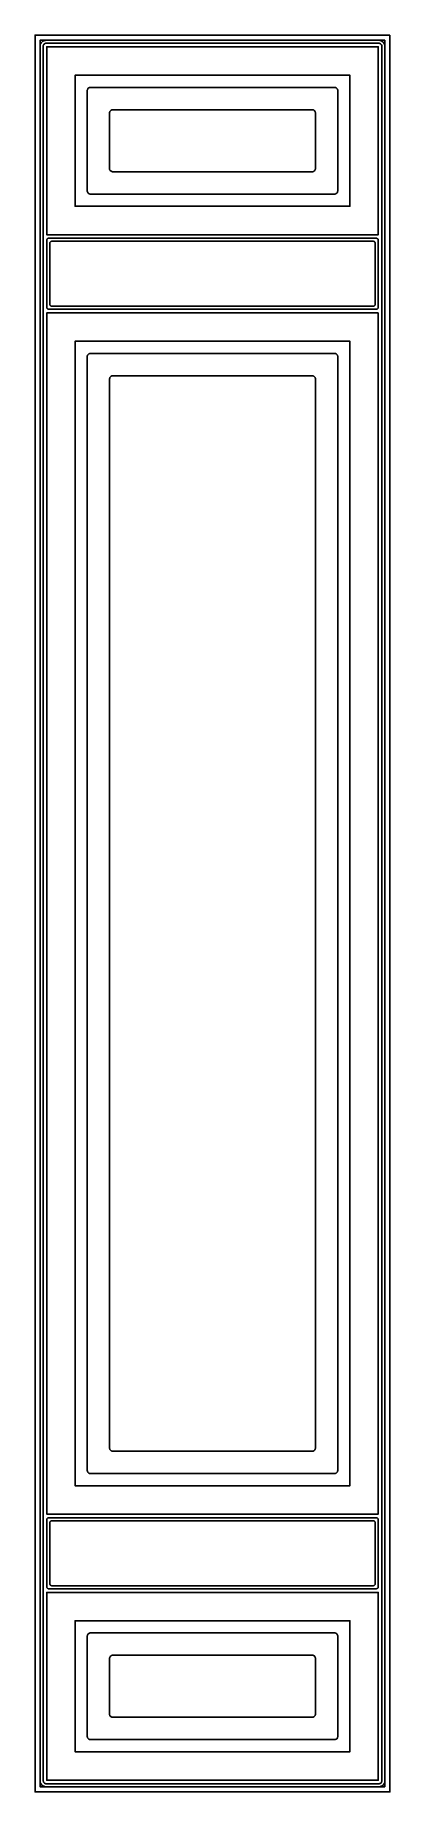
# Model space of a CAD drawing. Header units: millimetres. Extents: x 12446 to 12796, y 15260 to 16990.
import ezdxf

# ---------------------------------------------------------------- set-up
doc = ezdxf.new("R2010")
doc.units = ezdxf.units.MM

msp = doc.modelspace()

# ---------------------------------------------------------------- linework, layer by layer
at = {"color": 0}
for points in [[(12796.2, 16990.1), (12446.2, 16990.1), (12446.2, 15260.1), (12796.2, 15260.1), (12796.2, 16990.1)], [(12791.2, 16985.1), (12451.2, 16985.1), (12451.2, 15265.1), (12791.2, 15265.1), (12791.2, 16985.1)], [(12784.7, 16906.1), (12784.7, 16866.1), (12784.7, 16793.6), (12701.2, 16793.6), (12551.2, 16793.6), (12457.7, 16793.6), (12457.7, 16866.1), (12457.7, 16906.1), (12457.7, 16978.6), (12551.2, 16978.6), (12701.2, 16978.6), (12784.7, 16978.6), (12784.7, 16906.1)], [(12756.7, 16866.1), (12756.7, 16906.1), (12756.7, 16950.6), (12701.2, 16950.6), (12551.2, 16950.6), (12485.7, 16950.6), (12485.7, 16906.1), (12485.7, 16866.1), (12485.7, 16821.6), (12551.2, 16821.6), (12701.2, 16821.6), (12756.7, 16821.6), (12756.7, 16866.1)], [(12784.7, 16716.6), (12784.7, 16160.1), (12784.7, 16090.1), (12784.7, 15533.6), (12701.2, 15533.6), (12551.2, 15533.6), (12457.7, 15533.6), (12457.7, 16090.1), (12457.7, 16160.1), (12457.7, 16716.6), (12551.2, 16716.6), (12701.2, 16716.6), (12784.7, 16716.6)], [(12701.2, 16688.6), (12551.2, 16688.6), (12485.7, 16688.6), (12485.7, 16160.1), (12485.7, 16090.1), (12485.7, 15561.6), (12551.2, 15561.6), (12701.2, 15561.6), (12756.7, 15561.6), (12756.7, 16090.1), (12756.7, 16160.1), (12756.7, 16688.6), (12701.2, 16688.6)], [(12701.2, 15271.6), (12551.2, 15271.6), (12457.7, 15271.6), (12457.7, 15344.1), (12457.7, 15384.1), (12457.7, 15456.6), (12551.2, 15456.6), (12701.2, 15456.6), (12784.7, 15456.6), (12784.7, 15384.1), (12784.7, 15344.1), (12784.7, 15271.6), (12701.2, 15271.6)], [(12485.7, 15344.1), (12485.7, 15299.6), (12551.2, 15299.6), (12701.2, 15299.6), (12756.7, 15299.6), (12756.7, 15344.1), (12756.7, 15384.1), (12756.7, 15428.6), (12701.2, 15428.6), (12551.2, 15428.6), (12485.7, 15428.6), (12485.7, 15384.1), (12485.7, 15344.1)]]:
    msp.add_lwpolyline(points, dxfattribs=at)
for points in [[(12785.2, 16985.1), (12457.2, 16985.1, 0.414214), (12451.2, 16979.1), (12451.2, 15271.1, 0.414214), (12457.2, 15265.1), (12785.2, 15265.1, 0.414214), (12791.2, 15271.1), (12791.2, 16979.1, 0.414206), (12785.2, 16985.1)], [(12788.2, 16906.1), (12788.2, 16937.6), (12788.2, 16969.1), (12788.2, 16970.5), (12788.2, 16972), (12788.2, 16972.7), (12788.2, 16973.4), (12788.2, 16974.1), (12788.2, 16974.8), (12788.2, 16975.5), (12788.2, 16975.9), (12788.2, 16976.2, -0.000513), (12788.2, 16977.7, 0.001535), (12788.2, 16979.1, 0.003242), (12788.2, 16979.3, 0.014181), (12788.2, 16979.4, 0.050474), (12788.1, 16980, 0.088856), (12787.6, 16980.9, 0.088923), (12786.8, 16981.7, 0.076042), (12786, 16982, 0.025524), (12785.7, 16982.1, 0.01138), (12785.5, 16982.1, 0.01102), (12785.4, 16982.1, 0.00805), (12785.2, 16982.1, 0.001987), (12783.4, 16982.1, -0.001), (12782.5, 16982.1), (12782, 16982.1), (12781.5, 16982.1), (12781.1, 16982.1), (12780.6, 16982.1), (12779.7, 16982.1), (12778.8, 16982.1), (12777.9, 16982.1), (12774.6, 16982.1), (12771.4, 16982.1), (12768.2, 16982.1), (12764.9, 16982.1), (12752, 16982.1), (12744.4, 16982.1), (12736.8, 16982.1), (12729.2, 16982.1), (12721.6, 16982.1), (12706.4, 16982.1), (12701.2, 16982.1), (12551.2, 16982.1), (12510.7, 16982.1), (12470.1, 16982.1), (12468.3, 16982.1), (12466.4, 16982.1), (12465.5, 16982.1), (12464.6, 16982.1), (12463.7, 16982.1), (12462.8, 16982.1), (12461.8, 16982.1), (12461.4, 16982.1), (12460.9, 16982.1), (12460.5, 16982.1), (12460, 16982.1, -0.001), (12459.1, 16982.1, 0.001987), (12457.2, 16982.1, 0.008051), (12457.1, 16982.1, 0.011017), (12456.9, 16982.1, 0.049341), (12456.3, 16982, 0.088624), (12455.4, 16981.5, 0.088909), (12454.7, 16980.7, 0.076058), (12454.3, 16979.9, 0.025349), (12454.3, 16979.6, 0.01436), (12454.2, 16979.4, 0.01447), (12454.2, 16979.3, 0.008039), (12454.2, 16979.1, 0.002047), (12454.2, 16977.7, -0.000517), (12454.2, 16976.2), (12454.2, 16975.9), (12454.2, 16975.5), (12454.2, 16974.8), (12454.2, 16974.1), (12454.2, 16973.4), (12454.2, 16969.2), (12454.2, 16965), (12454.2, 16956.6), (12454.2, 16948.2), (12454.2, 16939.7), (12454.2, 16922.9), (12454.2, 16914.5), (12454.2, 16906.1), (12454.2, 16866.1), (12454.2, 16160.1), (12454.2, 16090.1), (12454.2, 15384.1), (12454.2, 15344.1), (12454.2, 15312.6), (12454.2, 15281.1), (12454.2, 15279.7), (12454.2, 15278.3), (12454.2, 15277.5), (12454.2, 15276.8), (12454.2, 15276.1), (12454.2, 15275.4), (12454.2, 15274.7), (12454.2, 15274.3), (12454.2, 15274, -0.000521), (12454.2, 15272.5, 0.002046), (12454.2, 15271.1, 0.008039), (12454.2, 15271, 0.014516), (12454.2, 15270.8, 0.050544), (12454.4, 15270.2, 0.089179), (12454.9, 15269.3, 0.088501), (12455.6, 15268.6, 0.075507), (12456.5, 15268.2, 0.025522), (12456.8, 15268.1, 0.014584), (12456.9, 15268.1, 0.014179), (12457.1, 15268.1, 0.003248), (12457.2, 15268.1, 0.001589), (12459.1, 15268.1, -0.001043), (12460, 15268.1), (12460.5, 15268.1, -0.000529), (12460.7, 15268.1), (12460.9, 15268.1), (12461.4, 15268.1), (12461.8, 15268.1), (12462.8, 15268.1), (12463.2, 15268.1), (12463.7, 15268.1), (12464.6, 15268.1), (12465.4, 15268.1), (12465.6, 15268.1, 0.001211), (12465.8, 15268.1), (12466.2, 15268.1), (12467.8, 15268.1), (12471, 15268.1), (12477.5, 15268.1), (12490.4, 15268.1), (12492.3, 15268.1), (12492.8, 15268.1, -0.000514), (12493.3, 15268.1), (12494.2, 15268.1), (12498, 15268.1), (12505.6, 15268.1), (12513.2, 15268.1), (12515.1, 15268.1), (12515.6, 15268.1, 0.000514), (12516.1, 15268.1), (12517, 15268.1), (12520.8, 15268.1), (12536, 15268.1, 0.000514), (12536.5, 15268.1), (12537, 15268.1), (12537.9, 15268.1), (12539.8, 15268.1), (12543.6, 15268.1), (12551.2, 15268.1), (12701.2, 15268.1), (12731.8, 15268.1), (12752, 15268.1), (12772.3, 15268.1), (12774.2, 15268.1), (12776, 15268.1), (12776.9, 15268.1), (12777.9, 15268.1), (12778.8, 15268.1), (12779.2, 15268.1), (12779.7, 15268.1), (12780.6, 15268.1), (12781.1, 15268.1), (12781.5, 15268.1, -0.000795), (12783.4, 15268.1, 0.001589), (12785.2, 15268.1, 0.003248), (12785.4, 15268.1, 0.014183), (12785.5, 15268.1, 0.049472), (12786.1, 15268.2, 0.088852), (12787.1, 15268.7, 0.088492), (12787.8, 15269.5, 0.075608), (12788.1, 15270.4, 0.025524), (12788.2, 15270.7, 0.014841), (12788.2, 15270.8, 0.014566), (12788.2, 15271, 0.008051), (12788.2, 15271.1, 0.002046), (12788.2, 15272.5, -0.000514), (12788.2, 15274), (12788.2, 15274.3), (12788.2, 15274.7), (12788.2, 15275.4), (12788.2, 15276.1), (12788.2, 15276.8), (12788.2, 15281), (12788.2, 15285.2), (12788.2, 15293.7), (12788.2, 15302.1), (12788.2, 15310.5), (12788.2, 15327.3), (12788.2, 15335.7), (12788.2, 15344.1), (12788.2, 15384.1), (12788.2, 16090.1), (12788.2, 16160.1), (12788.2, 16866.1), (12788.2, 16906.1)], [(12744.7, 16866.1), (12744.7, 16853.1), (12744.7, 16840.1), (12744.7, 16839.5), (12744.7, 16838.9), (12744.7, 16838.6), (12744.7, 16838.3), (12744.7, 16838.1), (12744.7, 16837.8), (12744.7, 16837.5, 0.000633), (12744.7, 16837.2, -0.00127), (12744.7, 16836.6, -0.008038), (12744.7, 16836.5, -0.014566), (12744.7, 16836.3, -0.050557), (12744.6, 16835.7, -0.089173), (12744.1, 16834.8, -0.088504), (12743.3, 16834.1, -0.076041), (12742.5, 16833.7, -0.025522), (12742.2, 16833.6, -0.014581), (12742, 16833.6, -0.014179), (12741.9, 16833.6, -0.00805), (12741.7, 16833.6, -0.001479), (12740.7, 16833.6, 0.00074), (12739.7, 16833.6), (12739.5, 16833.6), (12739.2, 16833.6), (12738.8, 16833.6), (12738.3, 16833.6), (12737.8, 16833.6), (12731.9, 16833.6), (12726.1, 16833.6), (12720.3, 16833.6), (12714.5, 16833.6), (12702.9, 16833.6), (12701.2, 16833.6), (12551.2, 16833.6), (12529.4, 16833.6), (12507.7, 16833.6), (12506.2, 16833.6), (12504.7, 16833.6), (12504.2, 16833.6), (12503.7, 16833.6), (12503.2, 16833.6), (12503, 16833.6), (12502.7, 16833.6, 0.00074), (12501.7, 16833.6, -0.001479), (12500.7, 16833.6, -0.008051), (12500.6, 16833.6, -0.014174), (12500.4, 16833.6, -0.049342), (12499.8, 16833.7, -0.088847), (12498.9, 16834.2, -0.088932), (12498.2, 16835, -0.075587), (12497.8, 16835.9, -0.025512), (12497.8, 16836.2, -0.014767), (12497.7, 16836.3, -0.014516), (12497.7, 16836.5, -0.003216), (12497.7, 16836.6, -0.001899), (12497.7, 16836.9), (12497.7, 16837), (12497.7, 16837.2, 0.001271), (12497.7, 16837.8, -0.000425), (12497.7, 16838.3), (12497.7, 16840.1), (12497.7, 16841.8), (12497.7, 16843.5), (12497.7, 16845.3), (12497.7, 16848.8), (12497.7, 16852.2), (12497.7, 16859.2), (12497.7, 16862.6), (12497.7, 16866.1), (12497.7, 16906.1), (12497.7, 16919.1), (12497.7, 16932.1), (12497.7, 16932.7), (12497.7, 16933.3), (12497.7, 16933.6), (12497.7, 16933.9), (12497.7, 16934.2), (12497.7, 16934.5), (12497.7, 16934.7, 0.000636), (12497.7, 16935, -0.001266), (12497.7, 16935.6, -0.008039), (12497.7, 16935.8, -0.01447), (12497.7, 16935.9, -0.050483), (12497.9, 16936.5, -0.088843), (12498.4, 16937.4, -0.088919), (12499.1, 16938.2, -0.076041), (12500, 16938.5, -0.025522), (12500.3, 16938.6, -0.011369), (12500.4, 16938.6, -0.011017), (12500.6, 16938.6, -0.008051), (12500.7, 16938.6, -0.001479), (12501.7, 16938.6, 0.00074), (12502.7, 16938.6), (12503, 16938.6), (12503.2, 16938.6), (12503.7, 16938.6), (12504.2, 16938.6), (12504.7, 16938.6), (12510.5, 16938.6), (12516.3, 16938.6), (12522.1, 16938.6), (12528, 16938.6), (12539.6, 16938.6), (12545.4, 16938.6), (12551.2, 16938.6), (12701.2, 16938.6), (12713, 16938.6), (12734.8, 16938.6), (12736.3, 16938.6), (12737, 16938.6), (12737.8, 16938.6), (12738.3, 16938.6), (12738.8, 16938.6), (12739.2, 16938.6), (12739.5, 16938.6), (12739.7, 16938.6, 0.00074), (12740.7, 16938.6, -0.001479), (12741.7, 16938.6, -0.00805), (12741.9, 16938.6, -0.011017), (12742, 16938.6, -0.049864), (12742.6, 16938.5, -0.088517), (12743.6, 16938, -0.088646), (12744.3, 16937.2, -0.076035), (12744.6, 16936.4, -0.025513), (12744.7, 16936.1, -0.014867), (12744.7, 16935.9, -0.014567), (12744.7, 16935.8, -0.008039), (12744.7, 16935.6, -0.00127), (12744.7, 16935, 0.000634), (12744.7, 16934.7), (12744.7, 16934.5), (12744.7, 16934.2), (12744.7, 16933.9), (12744.7, 16932.9), (12744.7, 16931.8), (12744.7, 16930.8), (12744.7, 16929.8), (12744.7, 16925.8), (12744.7, 16923.3), (12744.7, 16920.9), (12744.7, 16918.4), (12744.7, 16915.9), (12744.7, 16911), (12744.7, 16908.6), (12744.7, 16906.1), (12744.7, 16866.1)], [(12519.7, 16906.1), (12519.7, 16866.1), (12519.7, 16862.7), (12519.7, 16859.4), (12519.7, 16859.2), (12519.7, 16859.1), (12519.7, 16859), (12519.7, 16858.9), (12519.7, 16858.8), (12519.7, 16858.8, 0.000405), (12519.7, 16858.6, 0.011731), (12519.7, 16858.5, 0.014516), (12519.7, 16858.3, 0.062707), (12519.9, 16857.6, 0.088583), (12520.4, 16856.7, 0.088357), (12521.3, 16856, 0.088724), (12522.3, 16855.6, 0.014584), (12522.4, 16855.6, 0.014174), (12522.6, 16855.6, 0.008051), (12522.7, 16855.6, 0.001311), (12523.3, 16855.6, -0.001311), (12523.8, 16855.6), (12524.1, 16855.6), (12524.4, 16855.6), (12525.7, 16855.6), (12527.1, 16855.6), (12528.4, 16855.6), (12529.7, 16855.6), (12532.4, 16855.6), (12535, 16855.6), (12537, 16855.6), (12539.1, 16855.6), (12543.1, 16855.6), (12547.2, 16855.6), (12551.2, 16855.6), (12701.2, 16855.6), (12703.8, 16855.6), (12716.4, 16855.6), (12716.9, 16855.6), (12717.5, 16855.6), (12717.8, 16855.6), (12718, 16855.6), (12718.3, 16855.6), (12718.6, 16855.6), (12718.9, 16855.6, -0.000438), (12719.2, 16855.6, 0.00131), (12719.7, 16855.6, 0.00805), (12719.9, 16855.6, 0.014179), (12720, 16855.6, 0.050468), (12720.6, 16855.7, 0.08885), (12721.6, 16856.2, 0.088926), (12722.3, 16857, 0.07561), (12722.6, 16857.9, 0.038476), (12722.7, 16858.3, 0.014566), (12722.7, 16858.5, 0.011731), (12722.7, 16858.6, 0.00043), (12722.7, 16858.8), (12722.7, 16858.8), (12722.7, 16858.9), (12722.7, 16859.4), (12722.7, 16859.8), (12722.7, 16860.7), (12722.7, 16861.6), (12722.7, 16862.5), (12722.7, 16864.3), (12722.7, 16865.2), (12722.7, 16866.1), (12722.7, 16906.1), (12722.7, 16909.5), (12722.7, 16912.9), (12722.7, 16913), (12722.7, 16913.2), (12722.7, 16913.2), (12722.7, 16913.3), (12722.7, 16913.4), (12722.7, 16913.5, 0.000442), (12722.7, 16913.6, 0.011732), (12722.7, 16913.8, 0.014168), (12722.7, 16913.9, 0.062637), (12722.5, 16914.7, 0.088474), (12722, 16915.6, 0.088358), (12721.2, 16916.2, 0.088819), (12720.2, 16916.6, 0.011378), (12720, 16916.6, 0.011017), (12719.9, 16916.6, 0.00805), (12719.7, 16916.6, 0.00131), (12719.2, 16916.6, -0.000438), (12718.9, 16916.6), (12718.6, 16916.6), (12718.3, 16916.6), (12718, 16916.6), (12716.7, 16916.6), (12715.4, 16916.6), (12714.1, 16916.6), (12712.7, 16916.6), (12710.1, 16916.6), (12707.4, 16916.6), (12705.4, 16916.6), (12703.4, 16916.6), (12699.3, 16916.6), (12705.3, 16916.6), (12701.2, 16916.6), (12551.2, 16916.6), (12538.7, 16916.6), (12526.1, 16916.6), (12525.5, 16916.6), (12525, 16916.6), (12524.7, 16916.6), (12524.4, 16916.6), (12524.1, 16916.6, 0.000437), (12523.8, 16916.6), (12523.6, 16916.6, -0.000451), (12523.3, 16916.6, 0.001311), (12522.7, 16916.6, 0.008051), (12522.6, 16916.6, 0.011017), (12522.4, 16916.6, 0.049863), (12521.8, 16916.5, 0.088523), (12520.9, 16916, 0.08864), (12520.2, 16915.2, 0.076058), (12519.8, 16914.4, 0.038399), (12519.7, 16913.9, 0.01447), (12519.7, 16913.8, 0.011731), (12519.7, 16913.6, 0.000406), (12519.7, 16913.5), (12519.7, 16913.4), (12519.7, 16913.3), (12519.7, 16912.9), (12519.7, 16912.4), (12519.7, 16911.5), (12519.7, 16910.6), (12519.7, 16909.7), (12519.7, 16907.9), (12519.7, 16907), (12519.7, 16906.1)], [(12701.2, 16720.1), (12551.2, 16720.1), (12511.8, 16720.1), (12472.3, 16720.1), (12470.5, 16720.1), (12468.7, 16720.1), (12467.8, 16720.1), (12466.9, 16720.1), (12466, 16720.1), (12465.6, 16720.1), (12465.1, 16720.1), (12464.2, 16720.1), (12463.8, 16720.1), (12463.3, 16720.1, 0.000409), (12461.5, 16720.1, -0.002041), (12459.7, 16720.1, -0.009676), (12459.6, 16720.1, -0.019301), (12459.5, 16720.1, -0.047521), (12459.1, 16720.2, -0.094969), (12458.5, 16720.6, -0.094521), (12458, 16721.1, -0.079035), (12457.8, 16721.7, -0.016483), (12457.7, 16721.9, -0.017578), (12457.7, 16722, -0.009728), (12457.7, 16722.1, -0.002263), (12457.7, 16723.4, 0.000569), (12457.7, 16724.7), (12457.7, 16725), (12457.7, 16725.3), (12457.7, 16726), (12457.7, 16726.6), (12457.7, 16727.3), (12457.7, 16730.4), (12457.7, 16733.4), (12457.7, 16739.6), (12457.7, 16745.7), (12457.7, 16751.9), (12457.7, 16764.2), (12457.7, 16770.3), (12457.7, 16776.5), (12457.7, 16779), (12457.7, 16781.6), (12457.7, 16782.3), (12457.7, 16782.9), (12457.7, 16783.6), (12457.7, 16784.2), (12457.7, 16784.9), (12457.7, 16785.2), (12457.7, 16785.5, 0.000569), (12457.7, 16786.8, -0.002263), (12457.7, 16788.1, -0.003891), (12457.7, 16788.2, -0.013915), (12457.7, 16788.4, -0.06275), (12457.9, 16788.8, -0.094035), (12458.3, 16789.5, -0.094451), (12458.9, 16789.9, -0.063116), (12459.4, 16790.1, -0.014085), (12459.5, 16790.1, -0.017371), (12459.6, 16790.1, -0.009683), (12459.7, 16790.1, -0.002041), (12461.5, 16790.1, 0.000408), (12463.3, 16790.1, -0.000409), (12465.1, 16790.1), (12466, 16790.1), (12466.9, 16790.1), (12469.1, 16790.1), (12471.4, 16790.1), (12475.9, 16790.1), (12485.3, 16790.1), (12494.7, 16790.1), (12504.1, 16790.1), (12513.5, 16790.1), (12532.4, 16790.1), (12541.8, 16790.1), (12551.2, 16790.1), (12701.2, 16790.1), (12730.7, 16790.1), (12770.2, 16790.1), (12772, 16790.1), (12773.8, 16790.1), (12774.7, 16790.1), (12775.5, 16790.1), (12776.4, 16790.1), (12776.9, 16790.1), (12777.3, 16790.1), (12778.2, 16790.1), (12778.7, 16790.1), (12779.1, 16790.1, 0.000816), (12780.9, 16790.1, -0.002041), (12782.7, 16790.1), (12782.8, 16790.1), (12782.8, 16790.1, -0.007744), (12782.9, 16790.1, -0.014935), (12783, 16790.1, -0.047515), (12783.3, 16790, -0.09433), (12784, 16789.6, -0.09431), (12784.5, 16789.1, -0.07907), (12784.7, 16788.5, -0.014095), (12784.7, 16788.4, -0.011811), (12784.7, 16788.2, -0.00912), (12784.7, 16788.2, 0.000427), (12784.7, 16788.1, -0.002265), (12784.7, 16786.8, 0.000566), (12784.7, 16785.5), (12784.7, 16785.2), (12784.7, 16784.9), (12784.7, 16784.2), (12784.7, 16783.6), (12784.7, 16782.9), (12784.7, 16779.9), (12784.7, 16776.8), (12784.7, 16770.6), (12784.7, 16764.5), (12784.7, 16758.3), (12784.7, 16746), (12784.7, 16739.9), (12784.7, 16733.8), (12784.7, 16731.2), (12784.7, 16728.6), (12784.7, 16727.9), (12784.7, 16727.3), (12784.7, 16726.6), (12784.7, 16726), (12784.7, 16725.3), (12784.7, 16725), (12784.7, 16724.7, 0.000566), (12784.7, 16723.4, -0.002265), (12784.7, 16722.1, 0.000425), (12784.7, 16722, -0.009119), (12784.7, 16722, -0.017616), (12784.7, 16721.9, -0.045828), (12784.6, 16721.5, -0.094196), (12784.3, 16720.8, -0.094302), (12783.7, 16720.4, -0.079122), (12783.1, 16720.1, -0.013318), (12783, 16720.1, -0.017614), (12782.9, 16720.1, -0.009745), (12782.7, 16720.1, -0.002041), (12780.9, 16720.1, 0.000816), (12779.1, 16720.1), (12778.7, 16720.1), (12778.2, 16720.1), (12777.3, 16720.1), (12776.9, 16720.1), (12776.4, 16720.1), (12775.5, 16720.1), (12773.3, 16720.1), (12771.1, 16720.1), (12766.6, 16720.1), (12757.2, 16720.1), (12747.7, 16720.1), (12738.3, 16720.1), (12728.9, 16720.1), (12710.1, 16720.1), (12700.6, 16720.1), (12701.2, 16720.1)], [(12701.2, 16723.1), (12729.4, 16723.1), (12767.6, 16723.1), (12769.3, 16723.1), (12771, 16723.1), (12771.9, 16723.1), (12772.8, 16723.1), (12773.7, 16723.1), (12774.1, 16723.1), (12774.5, 16723.1), (12775.4, 16723.1), (12775.8, 16723.1), (12776.3, 16723.1, -0.000422), (12778, 16723.1, 0.00211), (12779.7, 16723.1, -0.000959), (12779.8, 16723.1, 0.008957), (12779.9, 16723.1, 0.015676), (12780, 16723.1, 0.047618), (12780.3, 16723.2, 0.09433), (12781, 16723.6, 0.094309), (12781.5, 16724.1, 0.07907), (12781.7, 16724.7, 0.015666), (12781.7, 16724.9, 0.017612), (12781.7, 16725, 0.009743), (12781.7, 16725.1, 0.002494), (12781.7, 16726.3, -0.000623), (12781.7, 16727.5), (12781.7, 16727.8), (12781.7, 16728), (12781.7, 16728.6), (12781.7, 16729.2), (12781.7, 16729.8), (12781.7, 16732.8), (12781.7, 16735.7), (12781.7, 16741.6), (12781.7, 16747.5), (12781.7, 16753.3), (12781.7, 16765.1), (12781.7, 16771), (12781.7, 16776.9), (12781.7, 16778), (12781.7, 16779.2), (12781.7, 16779.8), (12781.7, 16780.4), (12781.7, 16781), (12781.7, 16781.6), (12781.7, 16782.2), (12781.7, 16782.5), (12781.7, 16782.8, -0.000622), (12781.7, 16783.9, 0.002491), (12781.7, 16785.1, 0.009747), (12781.7, 16785.2, 0.017613), (12781.7, 16785.4, 0.045691), (12781.6, 16785.7, 0.094041), (12781.3, 16786.4, 0.094303), (12780.7, 16786.9, 0.079123), (12780.1, 16787.1, 0.013322), (12780, 16787.1, 0.017614), (12779.9, 16787.1, 0.008958), (12779.8, 16787.1, -0.000959), (12779.7, 16787.1, 0.00211), (12778, 16787.1, -0.000422), (12776.3, 16787.1), (12775.8, 16787.1), (12775.4, 16787.1), (12774.5, 16787.1), (12774.1, 16787.1), (12773.7, 16787.1), (12772.8, 16787.1), (12770.2, 16787.1), (12767.6, 16787.1), (12762.4, 16787.1), (12753.5, 16787.1), (12744.6, 16787.1), (12735.7, 16787.1), (12726.8, 16787.1), (12709, 16787.1), (12700.1, 16787.1), (12701.2, 16787.1), (12551.2, 16787.1), (12513, 16787.1), (12474.9, 16787.1), (12473.1, 16787.1), (12471.4, 16787.1), (12470.5, 16787.1), (12469.7, 16787.1), (12468.8, 16787.1), (12468.4, 16787.1), (12467.9, 16787.1), (12467.1, 16787.1), (12466.6, 16787.1), (12466.2, 16787.1, -0.000422), (12464.5, 16787.1, 0.00211), (12462.7, 16787.1, 0.009746), (12462.6, 16787.1, 0.017616), (12462.5, 16787.1, 0.046321), (12462.1, 16787, 0.094792), (12461.4, 16786.6, 0.094521), (12461, 16786.1, 0.079035), (12460.8, 16785.5, 0.016484), (12460.7, 16785.4, 0.01172), (12460.7, 16785.2, 0.009728), (12460.7, 16785.1, 0.002491), (12460.7, 16783.9, -0.000622), (12460.7, 16782.8), (12460.7, 16782.5), (12460.7, 16782.2), (12460.7, 16781.6), (12460.7, 16781), (12460.7, 16780.4), (12460.7, 16777.5), (12460.7, 16774.5), (12460.7, 16768.6), (12460.7, 16762.8), (12460.7, 16756.9), (12460.7, 16745.1), (12460.7, 16739.2), (12460.7, 16733.3), (12460.7, 16732.2), (12460.7, 16731), (12460.7, 16730.4), (12460.7, 16729.8), (12460.7, 16729.2), (12460.7, 16728.6), (12460.7, 16728), (12460.7, 16727.8), (12460.7, 16727.5, -0.000623), (12460.7, 16726.3, 0.00249), (12460.7, 16725.1, -0.000493), (12460.7, 16725, 0.009241), (12460.7, 16725, 0.01172), (12460.7, 16724.9, 0.045733), (12460.8, 16724.5, 0.094053), (12461.2, 16723.8, 0.094284), (12461.8, 16723.4, 0.079117), (12462.3, 16723.1, 0.015241), (12462.5, 16723.1, 0.015665), (12462.6, 16723.1, 0.008968), (12462.7, 16723.1, -0.001035), (12462.7, 16723.1, 0.00211), (12464.5, 16723.1, -0.000422), (12466.2, 16723.1), (12466.6, 16723.1), (12467.1, 16723.1), (12467.9, 16723.1), (12468.8, 16723.1), (12469.7, 16723.1), (12472.3, 16723.1), (12474.9, 16723.1), (12480.1, 16723.1), (12489, 16723.1), (12497.9, 16723.1), (12506.8, 16723.1), (12515.7, 16723.1), (12533.4, 16723.1), (12542.3, 16723.1), (12551.2, 16723.1), (12701.2, 16723.1)], [(12701.2, 16676.6), (12713, 16676.6), (12734.8, 16676.6), (12736.3, 16676.6), (12737.8, 16676.6), (12738.3, 16676.6), (12738.8, 16676.6), (12739.2, 16676.6), (12739.5, 16676.6), (12739.7, 16676.6, 0.00074), (12740.7, 16676.6, -0.001479), (12741.7, 16676.6, -0.00805), (12741.9, 16676.6, -0.014179), (12742, 16676.6, -0.049471), (12742.6, 16676.5, -0.088851), (12743.6, 16676, -0.088927), (12744.3, 16675.2, -0.075612), (12744.6, 16674.4, -0.025513), (12744.7, 16674.1, -0.014867), (12744.7, 16673.9, -0.014567), (12744.7, 16673.8, -0.008039), (12744.7, 16673.6, -0.00493), (12744.7, 16668.6, 0.00038), (12744.7, 16663.5, 0.000509), (12744.7, 16653.5), (12744.7, 16652.2), (12744.7, 16651), (12744.7, 16649.7), (12744.7, 16648.4), (12744.7, 16645.9), (12744.7, 16643.4), (12744.7, 16642.1), (12744.7, 16640.9), (12744.7, 16638.4), (12744.7, 16635.9), (12744.7, 16633.3), (12744.7, 16628.3), (12744.7, 16623.3), (12744.7, 16615.7), (12744.7, 16608.2), (12744.7, 16593.1), (12744.7, 16566), (12744.7, 16538.9), (12744.7, 16484.8), (12744.7, 16430.7), (12744.7, 16376.6), (12744.7, 16268.3), (12744.7, 16214.2), (12744.7, 16160.1), (12744.7, 16090.1), (12744.7, 15873.6), (12744.7, 15657.2), (12744.7, 15647.1), (12744.7, 15637), (12744.7, 15632), (12744.7, 15627), (12744.7, 15621.9), (12744.7, 15616.9), (12744.7, 15614.4), (12744.7, 15611.8), (12744.7, 15609.3), (12744.7, 15606.8), (12744.7, 15604.3), (12744.7, 15601.8), (12744.7, 15600.5), (12744.7, 15599.3), (12744.7, 15598), (12744.7, 15596.7, 0.000509), (12744.7, 15586.7, 0.00038), (12744.7, 15581.6, -0.004928), (12744.7, 15576.6, -0.003265), (12744.7, 15576.5, -0.014167), (12744.7, 15576.3, -0.036817), (12744.6, 15575.9, -0.088872), (12744.2, 15574.9, -0.075471), (12743.6, 15574.2, -0.075607), (12742.8, 15573.8, -0.050928), (12742.2, 15573.6, -0.011371), (12742, 15573.6, -0.011021), (12741.9, 15573.6, -0.00805), (12741.7, 15573.6, -0.002219), (12740.7, 15573.6, 0.000493), (12740.2, 15573.6), (12740.1, 15573.6, -0.000986), (12740, 15573.6), (12739.7, 15573.6, -0.00074), (12739.2, 15573.6), (12738.8, 15573.6), (12738.3, 15573.6), (12737.8, 15573.6), (12737, 15573.6), (12736.9, 15573.6, -0.001343), (12736.7, 15573.6), (12736.3, 15573.6), (12734.9, 15573.6), (12734.1, 15573.6), (12733.9, 15573.6, -0.001343), (12733.8, 15573.6), (12733.4, 15573.6), (12731.9, 15573.6), (12729, 15573.6), (12727.6, 15573.6, 0.001253), (12726.1, 15573.6, -0.000671), (12725.9, 15573.6), (12725.8, 15573.6), (12725.4, 15573.6), (12724.7, 15573.6), (12723.2, 15573.6), (12720.3, 15573.6), (12718.9, 15573.6), (12718.5, 15573.6, 0.000672), (12718.1, 15573.6), (12717.4, 15573.6), (12714.5, 15573.6), (12708.7, 15573.6), (12707.2, 15573.6), (12706.9, 15573.6, 0.000336), (12706.7, 15573.6, 0.000677), (12706.5, 15573.6), (12705.8, 15573.6), (12702.9, 15573.6), (12700, 15573.6), (12699.2, 15573.6, -0.000671), (12698.9, 15573.6), (12698.5, 15573.6), (12697, 15573.6), (12701.2, 15573.6), (12551.2, 15573.6), (12529.4, 15573.6), (12507.7, 15573.6), (12507.3, 15573.6, 0.001315), (12507.1, 15573.6), (12506.9, 15573.6), (12506.2, 15573.6), (12505.4, 15573.6, -0.000657), (12505.1, 15573.6), (12504.7, 15573.6), (12504.2, 15573.6), (12503.7, 15573.6), (12503.2, 15573.6, -0.00074), (12502.7, 15573.6), (12502.5, 15573.6, -0.000986), (12502.3, 15573.6), (12502.2, 15573.6, 0.000493), (12501.7, 15573.6, -0.001479), (12500.7, 15573.6, -0.008051), (12500.6, 15573.6, -0.011019), (12500.4, 15573.6, -0.049743), (12499.8, 15573.7, -0.088523), (12498.9, 15574.2, -0.08864), (12498.2, 15575, -0.076058), (12497.8, 15575.9, -0.02535), (12497.8, 15576.2, -0.01416), (12497.7, 15576.3, -0.01447), (12497.7, 15576.5, -0.003216), (12497.7, 15576.6, -0.004922), (12497.7, 15581.6, 0.000388), (12497.7, 15586.7, 0.000509), (12497.7, 15596.7), (12497.7, 15598), (12497.7, 15599.3), (12497.7, 15600.5), (12497.7, 15601.8), (12497.7, 15603), (12497.7, 15604.3), (12497.7, 15606.8), (12497.7, 15608.1), (12497.7, 15609.3), (12497.7, 15611.8), (12497.7, 15614.4), (12497.7, 15616.9), (12497.7, 15621.9), (12497.7, 15627), (12497.7, 15634.5), (12497.7, 15642.1), (12497.7, 15657.2), (12497.7, 15684.2), (12497.7, 15711.3), (12497.7, 15765.4), (12497.7, 15819.5), (12497.7, 15873.6), (12497.7, 15981.9), (12497.7, 16036), (12497.7, 16090.1), (12497.7, 16160.1), (12497.7, 16376.6), (12497.7, 16593.1), (12497.7, 16603.1), (12497.7, 16613.2), (12497.7, 16618.2), (12497.7, 16623.3), (12497.7, 16628.3), (12497.7, 16633.3), (12497.7, 16635.9), (12497.7, 16638.4), (12497.7, 16640.9), (12497.7, 16643.4), (12497.7, 16645.9), (12497.7, 16648.4), (12497.7, 16649.7), (12497.7, 16651), (12497.7, 16652.2), (12497.7, 16653.5, 0.000509), (12497.7, 16663.5, 0.000346), (12497.7, 16668.6, -0.004237), (12497.7, 16673.6, -0.003216), (12497.7, 16673.8, -0.014516), (12497.7, 16673.9, -0.036928), (12497.8, 16674.4, -0.088992), (12498.3, 16675.3, -0.076126), (12498.9, 16676, -0.075773), (12499.7, 16676.4, -0.050762), (12500.3, 16676.6, -0.014584), (12500.4, 16676.6, -0.014174), (12500.6, 16676.6, -0.008051), (12500.7, 16676.6, -0.001479), (12501.7, 16676.6, 0.00074), (12502.7, 16676.6), (12503, 16676.6), (12503.2, 16676.6), (12503.7, 16676.6), (12504.2, 16676.6), (12504.7, 16676.6), (12510.5, 16676.6), (12516.3, 16676.6), (12522.1, 16676.6), (12528, 16676.6), (12539.6, 16676.6), (12551.2, 16676.6), (12701.2, 16676.6)], [(12519.7, 16090.1), (12519.7, 15882.9), (12519.7, 15675.7), (12519.7, 15666.1), (12519.7, 15656.4), (12519.7, 15651.6), (12519.7, 15646.8), (12519.7, 15642), (12519.7, 15637.2), (12519.7, 15634.7), (12519.7, 15632.3), (12519.7, 15629.9), (12519.7, 15628.7), (12519.7, 15627.5), (12519.7, 15625.1), (12519.7, 15623.9), (12519.7, 15622.7), (12519.7, 15621.5), (12519.7, 15620.3), (12519.7, 15619.1), (12519.7, 15617.9, -0.000532), (12519.7, 15608.2, -0.000382), (12519.7, 15603.4, 0.004934), (12519.7, 15598.6, 0.003216), (12519.7, 15598.5, 0.01447), (12519.7, 15598.3, 0.037037), (12519.8, 15597.9, 0.088886), (12520.3, 15596.9, 0.075884), (12520.9, 15596.2, 0.075602), (12521.7, 15595.8, 0.050924), (12522.3, 15595.6, 0.011366), (12522.4, 15595.6, 0.011019), (12522.6, 15595.6, 0.008051), (12522.7, 15595.6, 0.001311), (12523.3, 15595.6, -0.001316), (12523.6, 15595.6), (12523.8, 15595.6), (12524.1, 15595.6), (12524.4, 15595.6), (12524.7, 15595.6, -0.000736), (12525.1, 15595.6), (12525.7, 15595.6), (12526.1, 15595.6, -0.000736), (12526.4, 15595.6), (12527.1, 15595.6), (12528.4, 15595.6), (12529, 15595.6), (12529.4, 15595.6, -0.000736), (12529.7, 15595.6), (12532.4, 15595.6), (12533, 15595.6), (12533.2, 15595.6, 0.001472), (12533.4, 15595.6), (12533.7, 15595.6), (12535, 15595.6), (12535.5, 15595.6, 0.000486), (12536, 15595.6), (12537, 15595.6), (12539.1, 15595.6), (12541.1, 15595.6), (12542.1, 15595.6), (12542.6, 15595.6), (12542.9, 15595.6, -0.000457), (12543.1, 15595.6), (12547.2, 15595.6, -0.000482), (12547.7, 15595.6), (12548.2, 15595.6), (12549.2, 15595.6), (12551.2, 15595.6), (12701.2, 15595.6), (12703.8, 15595.6), (12716.4, 15595.6), (12716.9, 15595.6), (12717.5, 15595.6), (12717.8, 15595.6), (12718, 15595.6), (12718.3, 15595.6, 0.00131), (12718.6, 15595.6), (12718.9, 15595.6, -0.001309), (12719.2, 15595.6, 0.001311), (12719.7, 15595.6, 0.00805), (12719.9, 15595.6, 0.011021), (12720, 15595.6, 0.049864), (12720.6, 15595.7, 0.088516), (12721.6, 15596.2, 0.088645), (12722.3, 15597, 0.076035), (12722.6, 15597.9, 0.025512), (12722.7, 15598.2, 0.014559), (12722.7, 15598.3, 0.014167), (12722.7, 15598.5, 0.003265), (12722.7, 15598.6, 0.004881), (12722.7, 15603.4, -0.000362), (12722.7, 15608.2, -0.000532), (12722.7, 15617.9), (12722.7, 15619.1), (12722.7, 15620.3), (12722.7, 15621.5), (12722.7, 15622.7), (12722.7, 15625.1), (12722.7, 15627.5), (12722.7, 15629.9), (12722.7, 15632.3), (12722.7, 15634.7), (12722.7, 15637.2), (12722.7, 15642), (12722.7, 15646.8), (12722.7, 15654), (12722.7, 15661.3), (12722.7, 15675.7), (12722.7, 15701.6), (12722.7, 15727.5), (12722.7, 15779.3), (12722.7, 15831.1), (12722.7, 15882.9), (12722.7, 15986.5), (12722.7, 16038.3), (12722.7, 16090.1), (12722.7, 16160.1), (12722.7, 16367.3), (12722.7, 16574.5), (12722.7, 16584.1), (12722.7, 16593.8), (12722.7, 16598.6), (12722.7, 16603.4), (12722.7, 16608.2), (12722.7, 16613.1), (12722.7, 16615.5), (12722.7, 16617.9), (12722.7, 16620.3), (12722.7, 16621.5), (12722.7, 16622.7), (12722.7, 16625.1), (12722.7, 16627.5), (12722.7, 16628.7), (12722.7, 16629.9), (12722.7, 16631.1), (12722.7, 16632.3, -0.000532), (12722.7, 16642, -0.000379), (12722.7, 16646.8, 0.004941), (12722.7, 16651.6, 0.003217), (12722.7, 16651.8, 0.014567), (12722.7, 16651.9, 0.036895), (12722.6, 16652.4, 0.088642), (12722.2, 16653.3, 0.075932), (12721.6, 16654, 0.075769), (12720.8, 16654.4, 0.05077), (12720.2, 16654.6, 0.014582), (12720, 16654.6, 0.014179), (12719.9, 16654.6, 0.00805), (12719.7, 16654.6, 0.00131), (12719.2, 16654.6, -0.001311), (12718.6, 16654.6), (12718.3, 16654.6), (12718, 16654.6), (12716.7, 16654.6), (12715.4, 16654.6), (12714.1, 16654.6), (12712.7, 16654.6), (12710.1, 16654.6), (12707.4, 16654.6), (12705.4, 16654.6), (12703.4, 16654.6), (12699.3, 16654.6), (12705.3, 16654.6), (12701.2, 16654.6), (12551.2, 16654.6), (12538.7, 16654.6), (12526.1, 16654.6), (12525.5, 16654.6), (12525, 16654.6), (12524.7, 16654.6), (12524.4, 16654.6), (12524.1, 16654.6), (12523.8, 16654.6, -0.001312), (12523.3, 16654.6, 0.001311), (12522.7, 16654.6, 0.008051), (12522.6, 16654.6, 0.014174), (12522.4, 16654.6, 0.050467), (12521.8, 16654.5, 0.088847), (12520.9, 16654, 0.088932), (12520.2, 16653.2, 0.075588), (12519.8, 16652.4, 0.025513), (12519.8, 16652.1, 0.014767), (12519.7, 16651.9, 0.014516), (12519.7, 16651.8, 0.003216), (12519.7, 16651.6, 0.004915), (12519.7, 16646.8, -0.000323), (12519.7, 16642, -0.000532), (12519.7, 16632.3), (12519.7, 16631.1), (12519.7, 16629.9), (12519.7, 16628.7), (12519.7, 16627.5), (12519.7, 16626.3), (12519.7, 16625.1), (12519.7, 16622.7), (12519.7, 16621.5), (12519.7, 16620.3), (12519.7, 16617.9), (12519.7, 16615.5), (12519.7, 16613.1), (12519.7, 16608.2), (12519.7, 16603.4), (12519.7, 16596.2), (12519.7, 16589), (12519.7, 16574.5), (12519.7, 16548.6), (12519.7, 16522.7), (12519.7, 16470.9), (12519.7, 16419.1), (12519.7, 16367.3), (12519.7, 16263.7), (12519.7, 16211.9), (12519.7, 16160.1), (12519.7, 16090.1)], [(12701.2, 15530.1), (12730.7, 15530.1), (12770.2, 15530.1), (12772, 15530.1), (12773.8, 15530.1), (12774.7, 15530.1), (12775.5, 15530.1), (12776.4, 15530.1), (12777.3, 15530.1, -0.000408), (12779.1, 15530.1, 0.000408), (12780.9, 15530.1, -0.00245), (12782.7, 15530.1, -0.009745), (12782.9, 15530.1, -0.017607), (12783, 15530.1, -0.045681), (12783.3, 15530, -0.094044), (12784, 15529.6, -0.09431), (12784.5, 15529.1, -0.078349), (12784.7, 15528.5, -0.013751), (12784.7, 15528.4, -0.017055), (12784.7, 15528.2, -0.009751), (12784.7, 15528.1, -0.002265), (12784.7, 15526.8, 0.000566), (12784.7, 15525.5), (12784.7, 15525.2), (12784.7, 15524.9), (12784.7, 15524.2), (12784.7, 15523.6), (12784.7, 15522.9), (12784.7, 15519.9), (12784.7, 15516.8), (12784.7, 15510.6), (12784.7, 15504.5), (12784.7, 15498.3), (12784.7, 15486), (12784.7, 15479.9), (12784.7, 15473.8), (12784.7, 15471.2), (12784.7, 15468.6), (12784.7, 15467.9), (12784.7, 15467.3), (12784.7, 15466.6), (12784.7, 15466), (12784.7, 15465.3), (12784.7, 15465), (12784.7, 15464.7, 0.000567), (12784.7, 15463.4, -0.002263), (12784.7, 15462.1, -0.009674), (12784.7, 15462, -0.01181), (12784.7, 15461.9, -0.045582), (12784.6, 15461.5, -0.094666), (12784.3, 15460.8, -0.094306), (12783.7, 15460.4, -0.078985), (12783.1, 15460.1, -0.013754), (12783, 15460.1, -0.015681), (12782.9, 15460.1, -0.007743), (12782.8, 15460.1), (12782.7, 15460.1, -0.002041), (12780.9, 15460.1, 0.000816), (12779.1, 15460.1, -0.000408), (12778.2, 15460.1), (12777.3, 15460.1, 0.000408), (12776.4, 15460.1), (12775.5, 15460.1), (12773.3, 15460.1), (12771.1, 15460.1), (12768.8, 15460.1), (12768.3, 15460.1, 0.000436), (12767.7, 15460.1), (12766.6, 15460.1), (12765.4, 15460.1), (12765.1, 15460.1, 0.00083), (12764.8, 15460.1), (12764.2, 15460.1), (12761.9, 15460.1, 0.000878), (12757.2, 15460.1, -0.000803), (12747.7, 15460.1, 0.000416), (12747.4, 15460.1), (12747.1, 15460.1), (12746.6, 15460.1), (12745.4, 15460.1), (12743, 15460.1), (12738.3, 15460.1), (12736, 15460.1), (12735.4, 15460.1, -0.000415), (12734.8, 15460.1), (12733.6, 15460.1), (12728.9, 15460.1), (12724.2, 15460.1), (12723, 15460.1, 0.000415), (12722.4, 15460.1), (12721.8, 15460.1), (12719.5, 15460.1), (12714.8, 15460.1), (12713.6, 15460.1, 0.000415), (12713, 15460.1), (12712.4, 15460.1), (12710.1, 15460.1), (12705.4, 15460.1), (12704.2, 15460.1, 0.000415), (12703.6, 15460.1), (12703, 15460.1), (12700.6, 15460.1), (12701.2, 15460.1), (12551.2, 15460.1), (12511.8, 15460.1), (12492, 15460.1), (12472.3, 15460.1), (12470.5, 15460.1), (12468.7, 15460.1), (12467.8, 15460.1), (12466.9, 15460.1, 0.000409), (12465.1, 15460.1), (12464.2, 15460.1, -0.000408), (12463.3, 15460.1, 0.000816), (12461.5, 15460.1, -0.002041), (12459.7, 15460.1), (12459.7, 15460.1, -0.007734), (12459.6, 15460.1, -0.015671), (12459.5, 15460.1, -0.047531), (12459.1, 15460.2, -0.094297), (12458.5, 15460.6, -0.094578), (12458, 15461.1, -0.079035), (12457.8, 15461.7, -0.013779), (12457.7, 15461.9, -0.017578), (12457.7, 15462, -0.005837), (12457.7, 15462.1, -0.002263), (12457.7, 15463.4, 0.000566), (12457.7, 15464.7), (12457.7, 15465), (12457.7, 15465.3), (12457.7, 15466), (12457.7, 15466.6), (12457.7, 15467.3), (12457.7, 15470), (12457.7, 15472.8), (12457.7, 15475.5), (12457.7, 15478.3), (12457.7, 15483.8), (12457.7, 15489.3), (12457.7, 15493.2), (12457.7, 15497), (12457.7, 15504.8), (12457.7, 15512.6), (12457.7, 15520.3), (12457.7, 15521.6), (12457.7, 15522.9), (12457.7, 15523.6), (12457.7, 15524.2), (12457.7, 15524.9), (12457.7, 15525.2), (12457.7, 15525.5, 0.000566), (12457.7, 15526.8, -0.002264), (12457.7, 15528.1, 0.000521), (12457.7, 15528.2, -0.009205), (12457.7, 15528.2, -0.011719), (12457.7, 15528.4, -0.045547), (12457.8, 15528.7, -0.094665), (12458.2, 15529.4, -0.094547), (12458.8, 15529.9, -0.078062), (12459.4, 15530.1, -0.013763), (12459.5, 15530.1, -0.017371), (12459.6, 15530.1, -0.009676), (12459.7, 15530.1, -0.002449), (12461.5, 15530.1, 0.000408), (12463.3, 15530.1, -0.000409), (12465.1, 15530.1), (12466, 15530.1), (12466.9, 15530.1), (12467.6, 15530.1), (12467.7, 15530.1, -0.001452), (12467.9, 15530.1), (12468.2, 15530.1), (12469.6, 15530.1), (12472.3, 15530.1), (12473.6, 15530.1), (12474, 15530.1, -0.001452), (12474.1, 15530.1), (12474.3, 15530.1), (12475, 15530.1), (12477.7, 15530.1), (12482.3, 15530.1), (12486.9, 15530.1, 0.000425), (12487.1, 15530.1), (12487.4, 15530.1), (12488, 15530.1), (12489.2, 15530.1), (12491.5, 15530.1), (12496.1, 15530.1), (12514.4, 15530.1), (12519, 15530.1), (12520.2, 15530.1, 0.000425), (12520.8, 15530.1), (12521.3, 15530.1), (12523.6, 15530.1), (12528.2, 15530.1), (12529.4, 15530.1, 0.000425), (12530, 15530.1), (12530.5, 15530.1), (12532.8, 15530.1), (12537.4, 15530.1), (12538.6, 15530.1, 0.000425), (12539.2, 15530.1), (12539.7, 15530.1), (12542, 15530.1), (12551.2, 15530.1), (12701.2, 15530.1)], [(12551.2, 15527.1), (12513, 15527.1), (12474.9, 15527.1), (12473.1, 15527.1), (12471.4, 15527.1), (12470.5, 15527.1), (12469.7, 15527.1), (12468.8, 15527.1), (12467.9, 15527.1, 0.000422), (12466.2, 15527.1, -0.000422), (12464.5, 15527.1, 0.002532), (12462.7, 15527.1, 0.009746), (12462.6, 15527.1, 0.017053), (12462.5, 15527.1, 0.04559), (12462.1, 15527, 0.094034), (12461.4, 15526.6, 0.094308), (12461, 15526.1, 0.078373), (12460.8, 15525.5, 0.014215), (12460.7, 15525.4, 0.017578), (12460.7, 15525.2, 0.009728), (12460.7, 15525.1, 0.002491), (12460.7, 15523.9, -0.000623), (12460.7, 15522.8), (12460.7, 15522.5), (12460.7, 15522.2), (12460.7, 15521.6), (12460.7, 15521), (12460.7, 15520.4), (12460.7, 15517.5), (12460.7, 15514.5), (12460.7, 15508.6), (12460.7, 15502.8), (12460.7, 15496.9), (12460.7, 15485.1), (12460.7, 15479.2), (12460.7, 15473.3), (12460.7, 15472.2), (12460.7, 15471), (12460.7, 15470.4), (12460.7, 15469.8), (12460.7, 15469.2), (12460.7, 15468.6), (12460.7, 15468), (12460.7, 15467.8), (12460.7, 15467.5, -0.000623), (12460.7, 15466.3, 0.00249), (12460.7, 15465.1, 0.009728), (12460.7, 15465, 0.011719), (12460.7, 15464.9, 0.045547), (12460.8, 15464.5, 0.094665), (12461.2, 15463.8, 0.094547), (12461.8, 15463.4, 0.079117), (12462.3, 15463.1, 0.015241), (12462.5, 15463.1, 0.015671), (12462.6, 15463.1, 0.003941), (12462.7, 15463.1, 0.00211), (12464.5, 15463.1, -0.000844), (12466.2, 15463.1, 0.000422), (12467.1, 15463.1), (12467.9, 15463.1, -0.000422), (12468.8, 15463.1), (12469.7, 15463.1), (12472.3, 15463.1), (12474.9, 15463.1), (12477.5, 15463.1), (12478.1, 15463.1), (12478.3, 15463.1, -0.001501), (12478.5, 15463.1), (12478.8, 15463.1), (12480.1, 15463.1), (12481.2, 15463.1), (12481.5, 15463.1, -0.000885), (12481.7, 15463.1), (12482.3, 15463.1), (12484.5, 15463.1, -0.00093), (12489, 15463.1, 0.000851), (12497.9, 15463.1, -0.000439), (12498.1, 15463.1), (12498.4, 15463.1), (12499, 15463.1), (12500.1, 15463.1), (12502.3, 15463.1), (12506.8, 15463.1), (12509, 15463.1), (12509.5, 15463.1, 0.000443), (12510.1, 15463.1), (12511.2, 15463.1), (12515.7, 15463.1), (12520.1, 15463.1), (12521.2, 15463.1, -0.00044), (12521.8, 15463.1), (12522.3, 15463.1), (12524.5, 15463.1), (12529, 15463.1), (12530.1, 15463.1, -0.00044), (12530.7, 15463.1), (12531.2, 15463.1), (12533.4, 15463.1), (12537.9, 15463.1), (12539, 15463.1, -0.00044), (12539.6, 15463.1), (12540.1, 15463.1), (12542.3, 15463.1), (12551.2, 15463.1), (12701.2, 15463.1), (12729.4, 15463.1), (12748.5, 15463.1), (12767.6, 15463.1), (12769.3, 15463.1), (12771, 15463.1), (12771.9, 15463.1), (12772.8, 15463.1), (12773.7, 15463.1, -0.000422), (12774.5, 15463.1), (12775.4, 15463.1, 0.000422), (12776.3, 15463.1, -0.000844), (12778, 15463.1, 0.00211), (12779.7, 15463.1), (12779.8, 15463.1, 0.007843), (12779.9, 15463.1, 0.015682), (12780, 15463.1, 0.047609), (12780.3, 15463.2, 0.094298), (12781, 15463.6, 0.094576), (12781.5, 15464.1, 0.078044), (12781.7, 15464.7, 0.013748), (12781.7, 15464.9, 0.017612), (12781.7, 15465, 0.009746), (12781.7, 15465.1, 0.002491), (12781.7, 15466.3, -0.000623), (12781.7, 15467.5), (12781.7, 15467.8), (12781.7, 15468), (12781.7, 15468.6), (12781.7, 15469.2), (12781.7, 15469.8), (12781.7, 15472.8), (12781.7, 15475.7), (12781.7, 15481.6), (12781.7, 15487.5), (12781.7, 15493.3), (12781.7, 15505.1), (12781.7, 15511), (12781.7, 15516.9), (12781.7, 15518), (12781.7, 15519.2), (12781.7, 15519.8), (12781.7, 15520.4), (12781.7, 15521), (12781.7, 15521.6), (12781.7, 15522.2), (12781.7, 15522.5), (12781.7, 15522.8, -0.000623), (12781.7, 15523.9, 0.002491), (12781.7, 15525.1, 0.009747), (12781.7, 15525.2, 0.017055), (12781.7, 15525.4, 0.045582), (12781.6, 15525.7, 0.094041), (12781.3, 15526.4, 0.093702), (12780.7, 15526.9, 0.077963), (12780.1, 15527.1, 0.013452), (12780, 15527.1, 0.017607), (12779.9, 15527.1, 0.009745), (12779.7, 15527.1, 0.002532), (12778, 15527.1, -0.000422), (12776.3, 15527.1, 0.000422), (12774.5, 15527.1), (12773.7, 15527.1), (12772.8, 15527.1), (12772.1, 15527.1), (12772, 15527.1, 0.001501), (12771.8, 15527.1), (12771.5, 15527.1), (12770.2, 15527.1), (12768.9, 15527.1), (12768.2, 15527.1), (12767.9, 15527.1, 0.00075), (12767.6, 15527.1), (12762.4, 15527.1), (12761.3, 15527.1), (12761, 15527.1, -0.000878), (12760.7, 15527.1), (12760.1, 15527.1), (12757.9, 15527.1), (12756.8, 15527.1), (12756.5, 15527.1, -0.000878), (12756.3, 15527.1), (12755.7, 15527.1), (12753.5, 15527.1), (12749, 15527.1), (12746.8, 15527.1), (12745.7, 15527.1), (12745.1, 15527.1), (12744.9, 15527.1, 0.000439), (12744.6, 15527.1, -0.000439), (12744.3, 15527.1), (12744, 15527.1), (12743.5, 15527.1), (12742.4, 15527.1), (12740.1, 15527.1), (12735.7, 15527.1), (12733.5, 15527.1), (12732.9, 15527.1, 0.00044), (12732.4, 15527.1), (12731.2, 15527.1), (12726.8, 15527.1), (12722.3, 15527.1), (12721.2, 15527.1, -0.000439), (12720.7, 15527.1), (12720.1, 15527.1), (12717.9, 15527.1), (12713.5, 15527.1), (12712.3, 15527.1, -0.00044), (12711.8, 15527.1), (12711.2, 15527.1), (12709, 15527.1), (12704.6, 15527.1), (12703.5, 15527.1, -0.00044), (12702.9, 15527.1), (12702.3, 15527.1), (12700.1, 15527.1), (12701.2, 15527.1), (12551.2, 15527.1)], [(12497.7, 15344.1), (12497.7, 15384.1), (12497.7, 15397.1), (12497.7, 15410.1), (12497.7, 15410.7), (12497.7, 15411.3), (12497.7, 15411.6), (12497.7, 15411.9), (12497.7, 15412.2), (12497.7, 15412.5), (12497.7, 15412.7, 0.000634), (12497.7, 15413, -0.001267), (12497.7, 15413.6, -0.008039), (12497.7, 15413.8, -0.014268), (12497.7, 15413.9, -0.050432), (12497.9, 15414.5, -0.088843), (12498.4, 15415.4, -0.088908), (12499.1, 15416.2, -0.076299), (12500, 15416.5, -0.025522), (12500.3, 15416.6, -0.011366), (12500.4, 15416.6, -0.011019), (12500.6, 15416.6, -0.008051), (12500.7, 15416.6, -0.001479), (12501.7, 15416.6, 0.000493), (12502.2, 15416.6), (12502.3, 15416.6, -0.000986), (12502.5, 15416.6), (12502.7, 15416.6, -0.00074), (12503.2, 15416.6), (12503.7, 15416.6), (12504.2, 15416.6), (12504.7, 15416.6, -0.00042), (12506.1, 15416.6, 0.001049), (12507.6, 15416.6, -0.00138), (12510.5, 15416.6, 0.001343), (12516.3, 15416.6, -0.000671), (12516.5, 15416.6), (12516.7, 15416.6), (12517, 15416.6), (12517.8, 15416.6), (12519.2, 15416.6), (12522.1, 15416.6), (12523.6, 15416.6), (12524, 15416.6, 0.000671), (12524.3, 15416.6), (12525, 15416.6), (12528, 15416.6), (12533.8, 15416.6), (12535.2, 15416.6), (12535.6, 15416.6, 0.000336), (12535.8, 15416.6, 0.000672), (12536, 15416.6), (12536.7, 15416.6), (12539.6, 15416.6), (12542.5, 15416.6), (12543.2, 15416.6, -0.000671), (12543.6, 15416.6), (12544, 15416.6), (12545.4, 15416.6), (12551.2, 15416.6), (12701.2, 15416.6), (12713, 15416.6), (12734.8, 15416.6), (12736.3, 15416.6), (12737, 15416.6), (12737.8, 15416.6), (12738.3, 15416.6), (12738.8, 15416.6), (12739.2, 15416.6, -0.00074), (12739.7, 15416.6), (12740, 15416.6, -0.000987), (12740.1, 15416.6), (12740.2, 15416.6, 0.000493), (12740.7, 15416.6, -0.001479), (12741.7, 15416.6, -0.00805), (12741.9, 15416.6, -0.011022), (12742, 15416.6, -0.049864), (12742.6, 15416.5, -0.088517), (12743.6, 15416, -0.088646), (12744.3, 15415.2, -0.076035), (12744.6, 15414.4, -0.025513), (12744.7, 15414.1, -0.014561), (12744.7, 15413.9, -0.01447), (12744.7, 15413.8, -0.008039), (12744.7, 15413.6, -0.001271), (12744.7, 15413, 0.000634), (12744.7, 15412.7), (12744.7, 15412.5), (12744.7, 15412.2), (12744.7, 15411.9), (12744.7, 15410.9), (12744.7, 15410), (12744.7, 15409.1), (12744.7, 15408.1), (12744.7, 15404.4), (12744.7, 15401.8), (12744.7, 15399.3), (12744.7, 15396.8), (12744.7, 15394.2), (12744.7, 15389.2), (12744.7, 15386.6), (12744.7, 15384.1), (12744.7, 15344.1), (12744.7, 15331.1), (12744.7, 15318.1), (12744.7, 15317.5), (12744.7, 15316.9), (12744.7, 15316.6), (12744.7, 15316.3), (12744.7, 15316.1), (12744.7, 15315.8), (12744.7, 15315.5, 0.000633), (12744.7, 15315.2, -0.00127), (12744.7, 15314.6, -0.008038), (12744.7, 15314.5, -0.014616), (12744.7, 15314.3, -0.050543), (12744.6, 15313.7, -0.089173), (12744.1, 15312.8, -0.089095), (12743.3, 15312.1, -0.076021), (12742.5, 15311.7, -0.025522), (12742.2, 15311.6, -0.014581), (12742, 15311.6, -0.014183), (12741.9, 15311.6, -0.00805), (12741.7, 15311.6, -0.001479), (12740.7, 15311.6, 0.00074), (12739.7, 15311.6), (12739.2, 15311.6), (12738.8, 15311.6), (12738.3, 15311.6), (12737.8, 15311.6), (12731.9, 15311.6, -0.000671), (12731.8, 15311.6), (12731.6, 15311.6), (12731.2, 15311.6), (12730.5, 15311.6), (12729, 15311.6), (12726.1, 15311.6), (12714.5, 15311.6), (12702.9, 15311.6, 0.000672), (12702.5, 15311.6), (12702.1, 15311.6), (12701.4, 15311.6), (12699.9, 15311.6), (12697, 15311.6), (12701.2, 15311.6), (12551.2, 15311.6), (12529.4, 15311.6), (12507.7, 15311.6), (12506.2, 15311.6), (12504.7, 15311.6), (12504.2, 15311.6), (12503.7, 15311.6), (12503.2, 15311.6, -0.000739), (12502.7, 15311.6, 0.00074), (12501.7, 15311.6, -0.001479), (12500.7, 15311.6, -0.008003), (12500.6, 15311.6, -0.014392), (12500.4, 15311.6, -0.049392), (12499.8, 15311.7, -0.089151), (12498.9, 15312.2, -0.088893), (12498.2, 15313, -0.075732), (12497.8, 15313.9, -0.023668), (12497.8, 15314.2, -0.010315), (12497.7, 15314.3, -0.009678), (12497.7, 15314.5, -0.003216), (12497.7, 15314.6, -0.001266), (12497.7, 15315.2, 0.00127), (12497.7, 15315.8, -0.000425), (12497.7, 15316.3), (12497.7, 15317.3), (12497.7, 15318.2), (12497.7, 15320.1), (12497.7, 15322), (12497.7, 15323.9), (12497.7, 15326.4), (12497.7, 15328.9), (12497.7, 15331.5), (12497.7, 15334), (12497.7, 15339), (12497.7, 15341.6), (12497.7, 15344.1)], [(12519.7, 15344.1), (12519.7, 15340.7), (12519.7, 15337.4), (12519.7, 15337.2), (12519.7, 15337.1), (12519.7, 15337), (12519.7, 15336.9), (12519.7, 15336.8), (12519.7, 15336.8, 0.000405), (12519.7, 15336.6, 0.011731), (12519.7, 15336.5, 0.014516), (12519.7, 15336.3, 0.062959), (12519.9, 15335.6, 0.088899), (12520.4, 15334.7, 0.088357), (12521.3, 15334, 0.088709), (12522.3, 15333.6, 0.014584), (12522.4, 15333.6, 0.014179), (12522.6, 15333.6, 0.008051), (12522.7, 15333.6, 0.001311), (12523.3, 15333.6, -0.001311), (12523.8, 15333.6), (12524.1, 15333.6), (12524.4, 15333.6), (12524.7, 15333.6, -0.000736), (12525.1, 15333.6), (12525.7, 15333.6), (12526.1, 15333.6, -0.000736), (12526.4, 15333.6), (12527.1, 15333.6), (12528.4, 15333.6), (12529, 15333.6), (12529.4, 15333.6, -0.000736), (12529.7, 15333.6), (12532.4, 15333.6), (12533, 15333.6), (12533.2, 15333.6, 0.001472), (12533.4, 15333.6), (12533.7, 15333.6), (12535, 15333.6), (12536, 15333.6), (12536.3, 15333.6, 0.000972), (12536.5, 15333.6), (12537, 15333.6), (12539.1, 15333.6), (12541.1, 15333.6), (12542.1, 15333.6), (12542.6, 15333.6), (12542.9, 15333.6, -0.000457), (12543.1, 15333.6), (12547.2, 15333.6, -0.000482), (12547.7, 15333.6), (12548.2, 15333.6), (12549.2, 15333.6), (12551.2, 15333.6), (12701.2, 15333.6), (12703.8, 15333.6), (12716.4, 15333.6), (12716.9, 15333.6), (12717.5, 15333.6), (12717.8, 15333.6), (12718, 15333.6), (12718.3, 15333.6), (12718.6, 15333.6), (12718.9, 15333.6, -0.001311), (12719.2, 15333.6, 0.00131), (12719.7, 15333.6, 0.00805), (12719.9, 15333.6, 0.014183), (12720, 15333.6, 0.050468), (12720.6, 15333.7, 0.089154), (12721.6, 15334.2, 0.089104), (12722.3, 15335, 0.076035), (12722.6, 15335.9, 0.036878), (12722.7, 15336.3, 0.014616), (12722.7, 15336.5, 0.011681), (12722.7, 15336.6, 0.00043), (12722.7, 15336.8), (12722.7, 15336.8), (12722.7, 15336.9), (12722.7, 15337.4), (12722.7, 15337.8), (12722.7, 15338.7), (12722.7, 15339.6), (12722.7, 15340.5), (12722.7, 15342.3), (12722.7, 15343.2), (12722.7, 15344.1), (12722.7, 15384.1), (12722.7, 15387.5), (12722.7, 15390.9), (12722.7, 15391), (12722.7, 15391.2), (12722.7, 15391.2), (12722.7, 15391.3), (12722.7, 15391.4), (12722.7, 15391.5, 0.000416), (12722.7, 15391.6, 0.011833), (12722.7, 15391.8, 0.014168), (12722.7, 15391.9, 0.062962), (12722.5, 15392.7, 0.088918), (12722, 15393.6, 0.088597), (12721.2, 15394.2, 0.08934), (12720.2, 15394.6, 0.011373), (12720, 15394.6, 0.011022), (12719.9, 15394.6, 0.00805), (12719.7, 15394.6, 0.00131), (12719.2, 15394.6, -0.001311), (12718.9, 15394.6), (12718.6, 15394.6), (12718.3, 15394.6), (12718, 15394.6), (12717.7, 15394.6, -0.000736), (12717.4, 15394.6), (12716.7, 15394.6), (12716.4, 15394.6, -0.000736), (12716.1, 15394.6), (12715.4, 15394.6), (12714.1, 15394.6), (12713.7, 15394.6, 0.000736), (12713.4, 15394.6), (12712.7, 15394.6), (12711.4, 15394.6), (12711.1, 15394.6, 0.000736), (12710.7, 15394.6), (12710.1, 15394.6), (12709.8, 15394.6, 0.000736), (12709.4, 15394.6), (12708.8, 15394.6), (12708.4, 15394.6, 0.000736), (12708.1, 15394.6), (12707.4, 15394.6), (12706.4, 15394.6), (12706.2, 15394.6, 0.000964), (12705.9, 15394.6), (12705.4, 15394.6), (12703.4, 15394.6), (12702.4, 15394.6), (12702.1, 15394.6, -0.000964), (12701.9, 15394.6), (12701.4, 15394.6), (12699.3, 15394.6), (12705.3, 15394.6, -0.000482), (12704.8, 15394.6), (12704.3, 15394.6), (12703.2, 15394.6), (12701.2, 15394.6), (12551.2, 15394.6), (12538.7, 15394.6), (12526.1, 15394.6), (12525.5, 15394.6), (12525, 15394.6), (12524.7, 15394.6), (12524.4, 15394.6), (12524.1, 15394.6, 0.001315), (12523.8, 15394.6), (12523.6, 15394.6, -0.001311), (12523.3, 15394.6, 0.001311), (12522.7, 15394.6, 0.008051), (12522.6, 15394.6, 0.014179), (12522.4, 15394.6, 0.050467), (12521.8, 15394.5, 0.088847), (12520.9, 15394, 0.088893), (12520.2, 15393.2, 0.076058), (12519.8, 15392.4, 0.038399), (12519.7, 15391.9, 0.014268), (12519.7, 15391.8, 0.011731), (12519.7, 15391.6, 0.000406), (12519.7, 15391.5), (12519.7, 15391.4), (12519.7, 15391.3), (12519.7, 15390.9), (12519.7, 15390.4), (12519.7, 15389.5), (12519.7, 15388.6), (12519.7, 15387.7), (12519.7, 15385.9), (12519.7, 15385), (12519.7, 15384.1), (12519.7, 15344.1)]]:
    msp.add_lwpolyline(points, format="xyb", dxfattribs=at)

doc.saveas('drawing.dxf')
